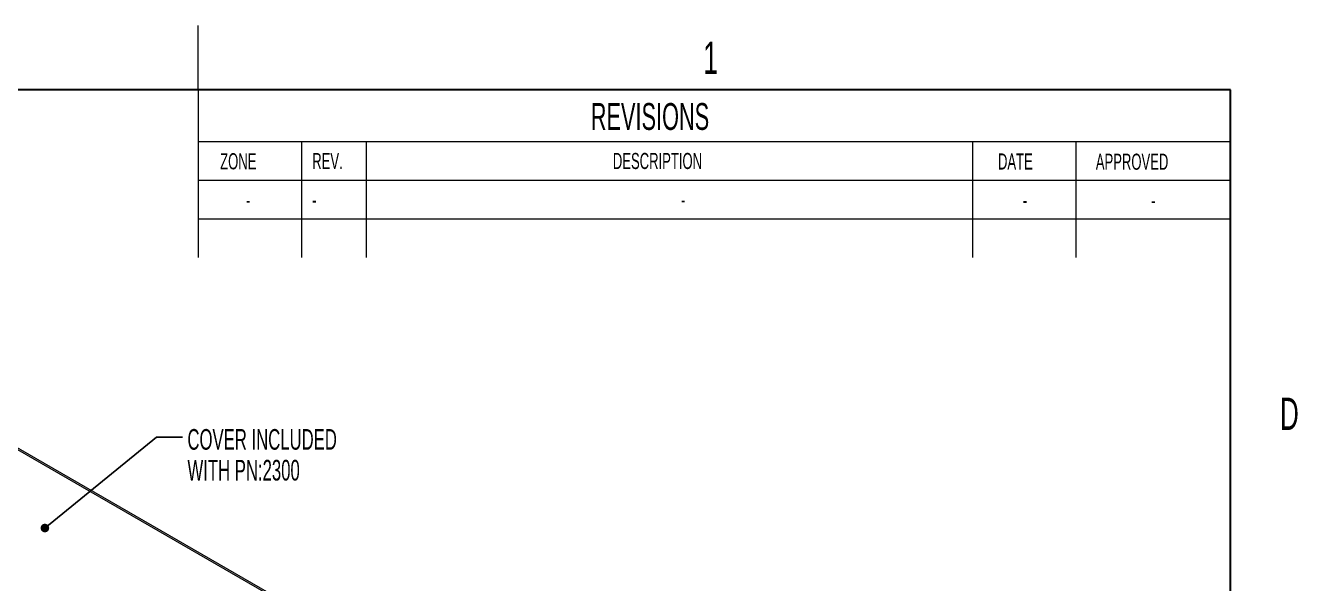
# Model space of a CAD drawing. Header units: inches. Extents: x 0.2 to 16.8, y 0.2 to 10.8.
# Drawn here: x 11.83 to 16.759, y 8.586 to 10.75 of the extents above; entities that cross this region are included whole.
import ezdxf

# ---------------------------------------------------------------- set-up
doc = ezdxf.new("R2010")
doc.units = ezdxf.units.IN
doc.header["$MEASUREMENT"] = 0
doc.styles.add('SLDTEXTSTYLE0', font='TXT', dxfattribs={"width": 0.605})
doc.dimstyles.new('SLDDIMSTYLE1', dxfattribs={"dimtxt": 0.1, "dimasz": 0.033333, "dimexe": 0, "dimexo": 0.0625, "dimgap": 0.025, "dimtad": 0, "dimtih": 1, "dimtoh": 1, "dimdec": 0, "dimzin": 0, "dimdsep": 46, "dimtxsty": 'Standard', "dimblk1": 'DOT', "dimblk2": 'DOT', "dimsah": 1, "dimcen": 0.09, "dimadec": 0, "dimazin": 0, "dimtfac": 1, "dimtdec": 0, "dimtofl": 0, "dimtmove": 0, "dimatfit": 3, "dimldrblk": 'DOT', "dimfxl": 1, "dimtolj": 1, "dimtzin": 0, "dimarcsym": 0})

# ---------------------------------------------------------------- blocks, each defined once
blk = doc.blocks.new('SW_NOTE_5')
at = {"color": 7, "linetype": 'Continuous', "lineweight": 0, "char_height": 0.08, "attachment_point": 1, "style": 'SLDTEXTSTYLE0'}
for s, insert in [('{COVER INCLUDED}', (0.0197, 0.0318, 0.0294)), ('{WITH PN:2300}', (0.0197, -0.0876, 0.0294))]:
    blk.add_mtext(s, dxfattribs=dict(at, insert=insert))
blk = doc.blocks.new('_Dot')
at = {"color": 0, "linetype": 'ByBlock', "lineweight": -2}
blk.add_line((-0.5, 0), (-1, 0), dxfattribs=at)
at = {"color": 0, "linetype": 'ByBlock', "const_width": 0.5}
blk.add_lwpolyline([(-0.25, 0, 1), (0.25, 0, 1)], format="xyb", close=True, dxfattribs=at)

msp = doc.modelspace()

# ---------------------------------------------------------------- linework, layer by layer
at = {"color": 7, "linetype": 'Continuous', "lineweight": 0}
for p, q in [((12.5, 10.5), (12.5, 10.75)), ((12.9, 10.3), (12.9, 9.85)), ((13.15, 10.3), (13.15, 9.85)), ((15.5, 10.3), (15.5, 9.85)), ((15.9, 10.3), (15.9, 9.85)), ((12.5, 10.15), (16.5, 10.15)), ((12.5, 10), (16.5, 10)), ((14.6454, 7.4629), (11.7675, 9.1243))]:
    msp.add_line(p, q, dxfattribs=at)
at = {"color": 7, "linetype": 'Continuous', "lineweight": 30}
for p, q in [((16.5, 10.5), (0.5, 10.5)), ((16.5, 0.5), (16.5, 10.5))]:
    msp.add_line(p, q, dxfattribs=at)
at = {"color": 7, "linetype": 'Continuous', "lineweight": 15}
for p, q in [((12.5, 10.5), (12.5, 9.85)), ((12.5, 10.3), (16.5, 10.3)), ((14.6573, 7.4628), (11.7794, 9.1242))]:
    msp.add_line(p, q, dxfattribs=at)

# ---------------------------------------------------------------- block references
at = {"color": 7, "linetype": 'Continuous', "lineweight": 0}
msp.add_blockref('SW_NOTE_5', (12.4383, 9.1534), dxfattribs=at)

# ---------------------------------------------------------------- texts
at = {"color": 7, "linetype": 'Continuous', "lineweight": 0, "attachment_point": 1, "style": 'SLDTEXTSTYLE0'}
for s, insert, char_height in [('{1}', (14.4568, 10.687), 0.125), ('{REVISIONS}', (14.0207, 10.4491), 0.104167), ('{ZONE}', (12.5848, 10.2546), 0.0625), ('{REV.}', (12.9415, 10.2553), 0.0625), ('{DESCRIPTION}', (14.1064, 10.2558), 0.0625), ('{DATE}', (15.5986, 10.2538), 0.0625), ('{APPROVED}', (15.9777, 10.2529), 0.0625), ('{-}', (12.6848, 10.1046), 0.0625), ('{-}', (12.9415, 10.1053), 0.0625), ('{-}', (14.3706, 10.1058), 0.0625), ('{-}', (15.6945, 10.1038), 0.0625), ('{-}', (16.192, 10.1029), 0.0625), ('{D}', (16.6912, 9.307), 0.125)]:
    msp.add_mtext(s, dxfattribs=dict(at, insert=insert, char_height=char_height))

# ---------------------------------------------------------------- leaders
at = {"color": 7, "linetype": 'Continuous', "lineweight": 0}
msp.add_leader([(11.9056, 8.8015), (12.3383, 9.1534), (12.4383, 9.1534)], dimstyle='SLDDIMSTYLE1', dxfattribs=at)

doc.saveas('drawing.dxf')
